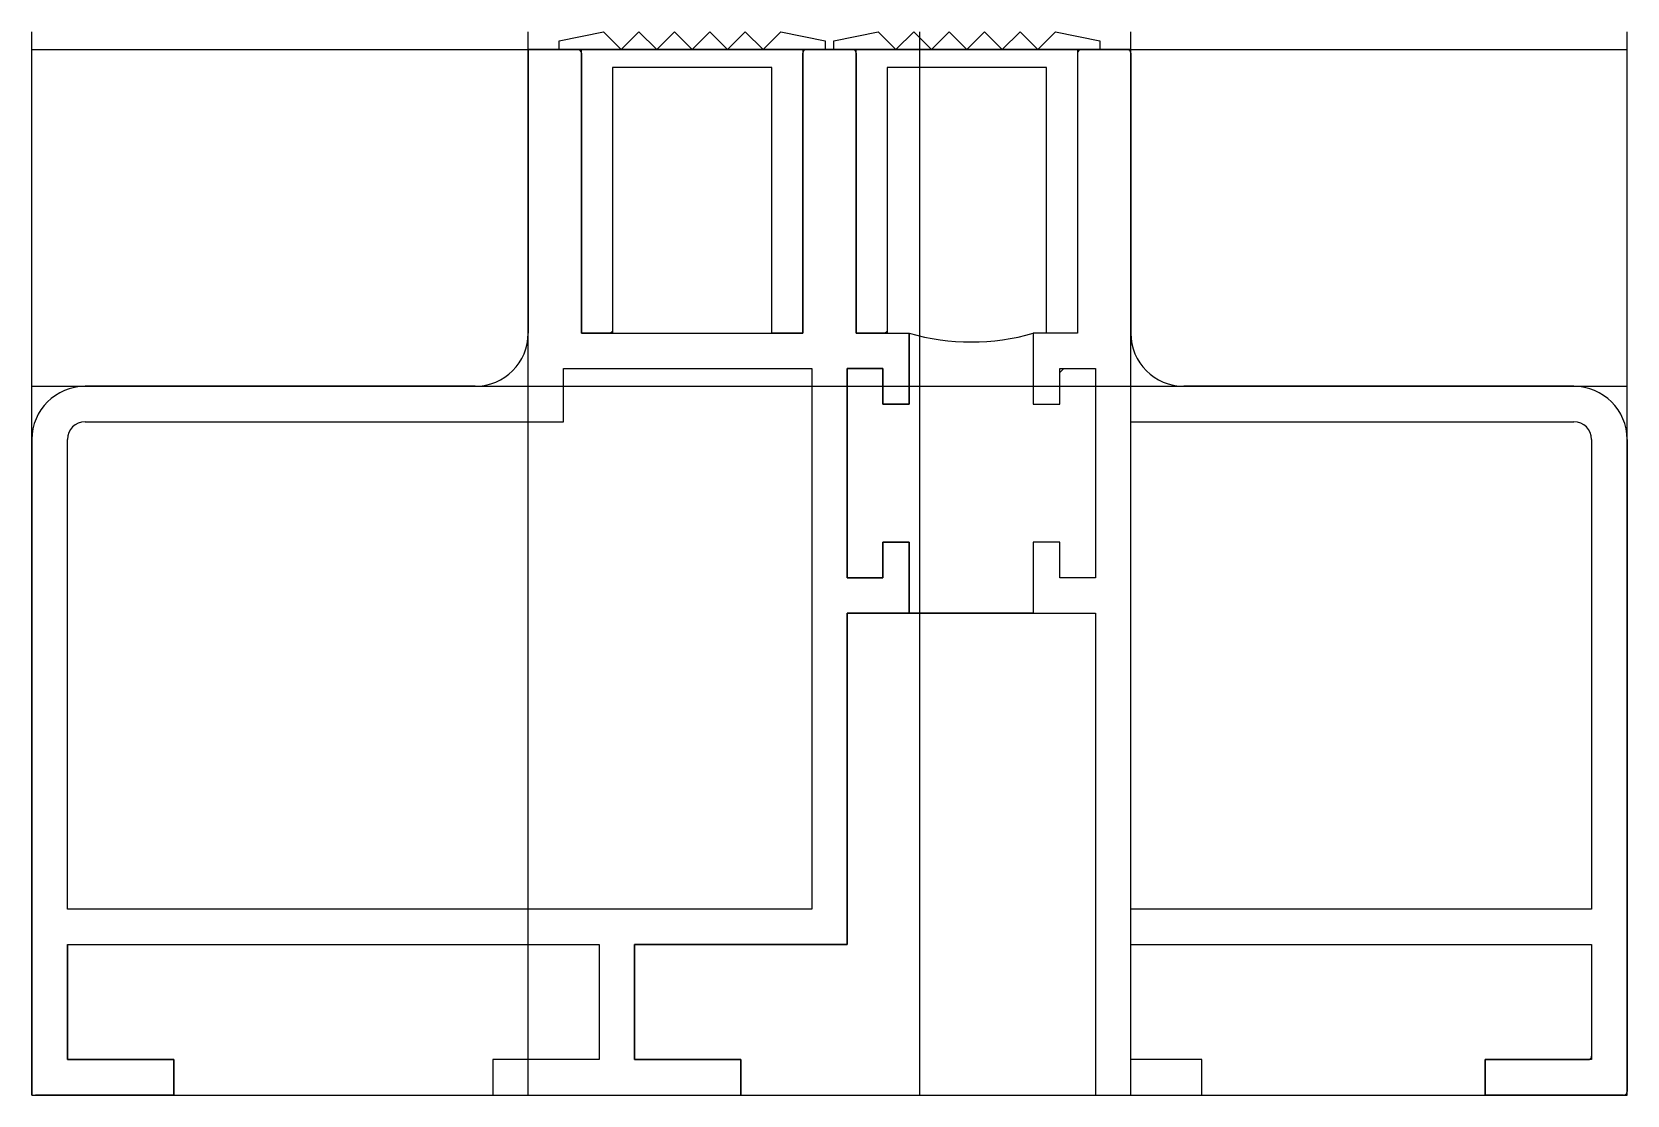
# Model space of a CAD drawing. Extents: x -50.1 to 39.9, y -10 to 50.
import ezdxf

# ---------------------------------------------------------------- set-up
doc = ezdxf.new("R2010")
doc.units = 0
doc.layers.get('0').update_dxf_attribs({"linetype": 'CONTINUOUS'})

msp = doc.modelspace()

# ---------------------------------------------------------------- linework, layer by layer
at = {"linetype": 'CONTINUOUS'}
for p, q in [((-50.1, -10), (-50.1, 50)), ((-22.1, -10), (-22.1, 50)), ((-20.35, 49.5), (-17.85, 50)), ((-20.35, 49), (-20.35, 49.5)), ((-17.85, 50), (-16.85, 49)), ((-16.85, 49), (-15.85, 50)), ((-15.85, 50), (-14.85, 49)), ((-14.85, 49), (-13.85, 50)), ((-13.85, 50), (-12.85, 49)), ((-12.85, 49), (-11.85, 50)), ((-11.85, 50), (-10.85, 49)), ((-10.85, 49), (-9.85, 50)), ((-9.85, 50), (-8.85, 49)), ((-8.85, 49), (-7.85, 50)), ((-7.85, 50), (-5.35, 49.5)), ((-5.35, 49.5), (-5.35, 49)), ((-4.85, 49.5), (-2.35, 50)), ((-4.85, 49), (-4.85, 49.5)), ((-2.35, 50), (-1.35, 49)), ((-1.35, 49), (-0.35, 50)), ((-0.35, 50), (0.65, 49)), ((0, -10), (0, 50)), ((0.65, 49), (1.65, 50)), ((1.65, 50), (2.65, 49)), ((2.65, 49), (3.65, 50)), ((3.65, 50), (4.65, 49)), ((4.65, 49), (5.65, 50)), ((5.65, 50), (6.65, 49)), ((6.65, 49), (7.65, 50)), ((7.65, 50), (10.15, 49.5)), ((10.15, 49.5), (10.15, 49)), ((11.9, -10), (11.9, 50)), ((39.9, -10), (39.9, 50)), ((-50.1, 49), (39.9, 49)), ((11.9, 49), (-22.1, 49)), ((-22.1, 49), (-22.1, 33)), ((-22.1, 33), (-22.1, 48.8)), ((-21.9, 49), (-19.3, 49)), ((-19.1, 49), (-20.35, 49)), ((-19.1, 33), (-19.1, 49)), ((-19.1, 48.8), (-19.1, 33)), ((-5.35, 49), (-6.6, 49)), ((-6.6, 49), (-6.6, 33)), ((-6.6, 33), (-6.6, 48.8)), ((-6.4, 49), (-3.8, 49)), ((-3.6, 49), (-4.85, 49)), ((-3.6, 33), (-3.6, 49)), ((-3.6, 48.8), (-3.6, 33)), ((10.15, 49), (8.9, 49)), ((8.9, 49), (8.9, 33)), ((8.9, 48.8), (8.9, 33)), ((9.1, 49), (11.7, 49)), ((11.9, 33), (11.9, 49)), ((11.9, 48.8), (11.9, 33)), ((-8.35, 48), (-17.35, 48)), ((-17.35, 48), (-17.35, 33)), ((-8.35, 33), (-8.35, 48)), ((7.15, 48), (-1.85, 48)), ((-1.85, 48), (-1.85, 33)), ((7.15, 33), (7.15, 48)), ((-19.1, 33), (-6.6, 33)), ((-17.35, 33), (-19.1, 33)), ((-17.47, 33), (-17.35, 33.12)), ((-6.6, 33), (-8.35, 33)), ((-3.6, 33), (-0.6, 33)), ((-1.85, 33), (-3.6, 33)), ((-1.97, 33), (-1.85, 33.12)), ((-0.6, 33), (-0.6, 29)), ((-0.6, 29), (-0.6, 33)), ((8.9, 33), (6.4, 33)), ((6.4, 33), (6.4, 29)), ((6.4, 33), (6.4, 29)), ((8.9, 33), (7.15, 33)), ((-20.1, 28), (-20.1, 31)), ((-20.1, 31), (-6.1, 31)), ((-6.1, 31), (-6.1, 0.5)), ((-2.1, 31), (-4.1, 31)), ((-4.1, 31), (-4.1, 19.2)), ((-4.1, 19.2), (-4.1, 31)), ((-4.1, 31), (-2.1, 31)), ((-2.1, 29), (-2.1, 31)), ((-2.1, 31), (-2.1, 29)), ((7.9, 29), (7.9, 31)), ((7.9, 31), (9.9, 31)), ((7.9, 29), (7.9, 31)), ((7.9, 31), (9.9, 31)), ((7.9, 30.77), (8.13, 31)), ((9.9, 31), (9.9, 19.2)), ((9.9, 31), (9.9, 19.2)), ((-50.1, 30), (39.9, 30)), ((-25.1, 30), (-47.1, 30)), ((-47.1, 30), (-25.1, 30)), ((36.9, 30), (14.9, 30)), ((14.9, 30), (36.9, 30)), ((-0.6, 29), (-2.1, 29)), ((-2.1, 29), (-0.6, 29)), ((6.4, 29), (7.9, 29)), ((6.4, 29), (7.9, 29)), ((-47.1, 28), (-20.1, 28)), ((11.9, 0.5), (11.9, 28)), ((11.9, 28), (36.9, 28)), ((-50.1, 27), (-50.1, -10)), ((-50.1, 27), (-50.1, -9.8)), ((-48.1, 0.5), (-48.1, 27)), ((37.9, 27), (37.9, 0.5)), ((39.9, -10), (39.9, 27)), ((39.9, 27), (39.9, -9.8)), ((-2.1, 19.2), (-2.1, 21.2)), ((-2.1, 21.2), (-0.6, 21.2)), ((-0.6, 21.2), (-2.1, 21.2)), ((-2.1, 21.2), (-2.1, 19.2)), ((-0.6, 21.2), (-2.1, 21.2)), ((-2.1, 21.2), (-2.1, 19.2)), ((-0.6, 21.2), (-2.1, 21.2)), ((-2.1, 21.2), (-2.1, 19.2)), ((-0.6, 17.2), (-0.6, 21.2)), ((-0.6, 21.2), (-0.6, 17.2)), ((-0.6, 17.2), (-0.6, 21.2)), ((-0.6, 17.2), (-0.6, 21.2)), ((7.9, 21.2), (6.4, 21.2)), ((6.4, 21.2), (6.4, 17.2)), ((7.9, 21.2), (6.4, 21.2)), ((6.4, 21.2), (6.4, 17.2)), ((7.9, 19.2), (7.9, 21.2)), ((7.9, 19.2), (7.9, 21.2)), ((-4.1, 19.2), (-2.1, 19.2)), ((-4.1, 19.2), (-2.1, 19.2)), ((-2.1, 19.2), (-4.1, 19.2)), ((-2.1, 19.2), (-4.1, 19.2)), ((9.9, 19.2), (7.9, 19.2)), ((9.9, 19.2), (7.9, 19.2)), ((-4.1, -1.5), (-4.1, 17.2)), ((-4.1, 17.2), (9.9, 17.2)), ((-0.6, 17.2), (-4.1, 17.2)), ((-4.1, 17.2), (-4.1, -1.5)), ((6.4, 17.2), (-0.6, 17.2)), ((6.4, 17.2), (9.9, 17.2)), ((9.9, 17.2), (9.9, -10)), ((9.9, 17.2), (9.9, -10)), ((-6.1, 0.5), (-48.1, 0.5)), ((37.9, 0.5), (11.9, 0.5)), ((-48.1, -8), (-48.1, -1.5)), ((-48.1, -1.5), (-18.1, -1.5)), ((-48.1, -8), (-48.1, -1.5)), ((-48.1, -1.5), (-48.1, -8)), ((-48.1, -1.5), (-18.1, -1.5)), ((-18.1, -1.5), (-18.1, -8)), ((-18.1, -1.5), (-18.1, -8)), ((-16.1, -8), (-16.1, -1.5)), ((-16.1, -1.5), (-4.1, -1.5)), ((-4.1, -1.5), (-16.1, -1.5)), ((-16.1, -1.5), (-16.1, -8)), ((11.9, -8), (11.9, -1.5)), ((11.9, -1.5), (37.9, -1.5)), ((11.9, -8), (11.9, -1.5)), ((11.9, -1.5), (37.9, -1.5)), ((37.9, -1.5), (37.9, -8)), ((37.9, -1.5), (37.9, -7.8)), ((-42.1, -8), (-48.1, -8)), ((-48.1, -8), (-42.1, -8)), ((-42.1, -10), (-42.1, -8)), ((-42.1, -8), (-42.1, -10)), ((-18.1, -8), (-24.1, -8)), ((-24.1, -8), (-24.1, -10)), ((-18.1, -8), (-24.1, -8)), ((-24.1, -8), (-24.1, -10)), ((-10.1, -8), (-16.1, -8)), ((-16.1, -8), (-10.1, -8)), ((-10.1, -10), (-10.1, -8)), ((-10.1, -8), (-10.1, -10)), ((15.9, -8), (11.9, -8)), ((15.9, -8), (11.9, -8)), ((15.9, -10), (15.9, -8)), ((15.9, -10), (15.9, -8)), ((37.9, -8), (31.9, -8)), ((31.9, -8), (31.9, -10)), ((31.9, -10), (31.9, -8)), ((31.9, -8), (37.7, -8)), ((-50.1, -10), (39.9, -10)), ((-50.1, -10), (-42.1, -10)), ((-42.1, -10), (-49.9, -10)), ((-24.1, -10), (-10.1, -10)), ((-24.1, -10), (-10.1, -10)), ((9.9, -10), (15.9, -10)), ((9.9, -10), (15.9, -10)), ((31.9, -10), (39.9, -10)), ((39.7, -10), (31.9, -10))]:
    msp.add_line(p, q, dxfattribs=at)
for centre, radius, start, end in [((-19.3, 48.8), 0.2, 0, 90), ((-6.4, 48.8), 0.2, 90, 180), ((-3.8, 48.8), 0.2, 0, 90), ((9.1, 48.8), 0.2, 90, 180), ((11.7, 48.8), 0.2, 0, 90), ((-25.1, 33), 3, 270, 0), ((-25.1, 33), 3, 270, 0), ((2.9, 45), 12.5, 253.7398, 286.2602), ((14.9, 33), 3, 180, 270), ((14.9, 33), 3, 180, 270), ((-47.1, 27), 3, 90, 180), ((-47.1, 27), 3, 90, 180), ((36.9, 27), 3, 0, 90), ((36.9, 27), 3, 0, 90), ((-47.1, 27), 1, 90, 180), ((36.9, 27), 1, 0, 90), ((37.7, -7.8), 0.2, 270, 0), ((39.7, -9.8), 0.2, 270, 0)]:
    msp.add_arc(centre, radius, start, end, dxfattribs=at)

doc.saveas('drawing.dxf')
